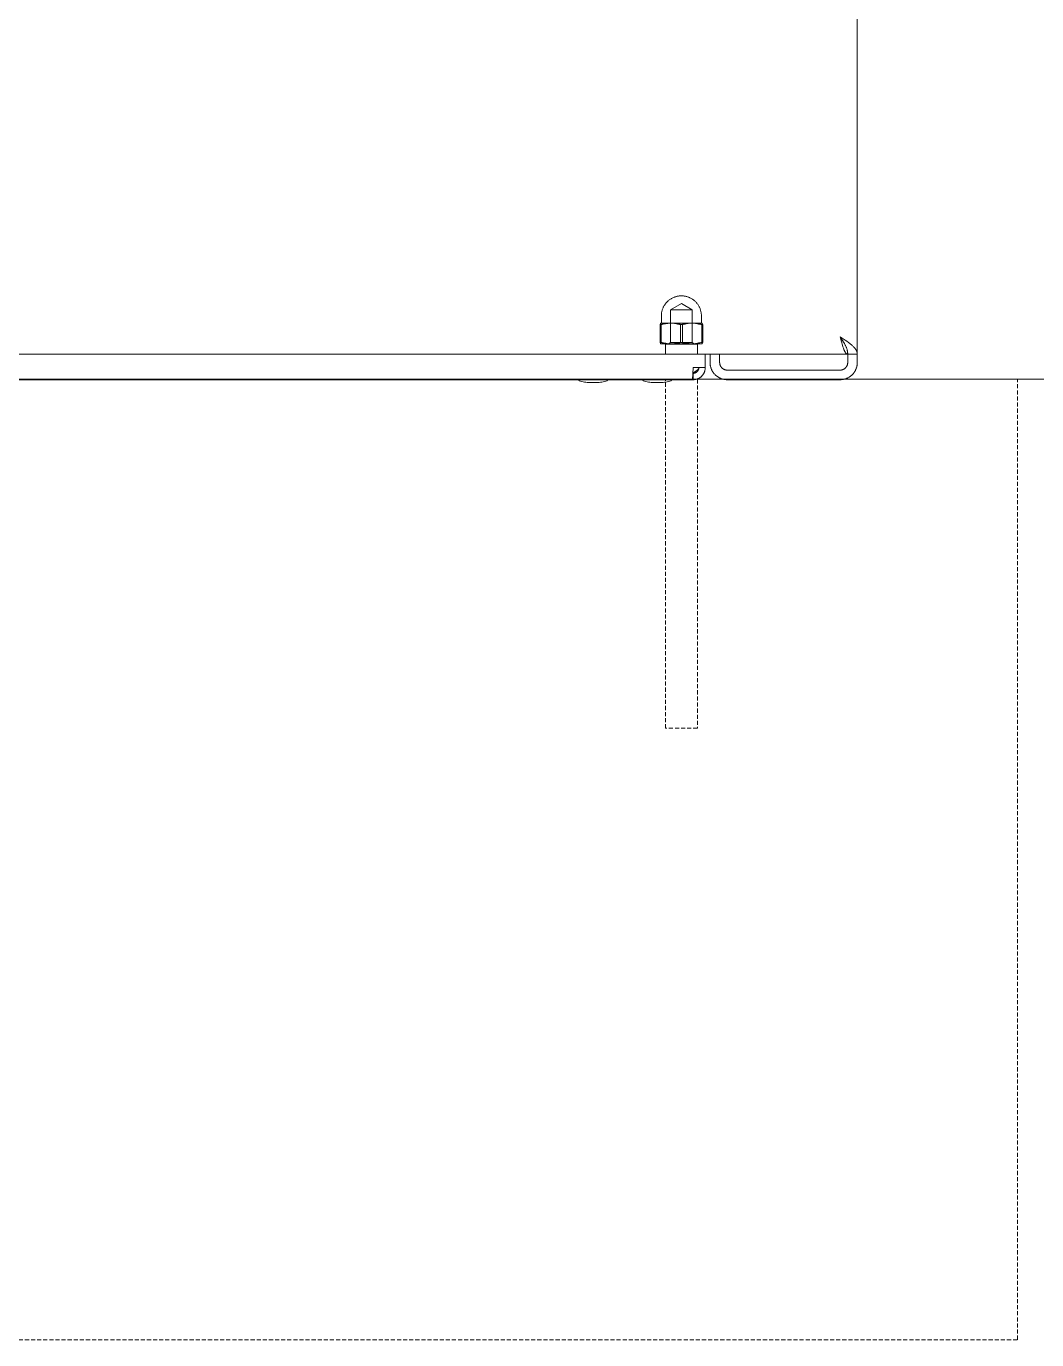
# Model space of a CAD drawing. Header units: millimetres. Extents: x 7 to 2510, y -101 to 1516.
# Drawn here: x 958.5 to 1274.1, y 695.2 to 1105.5 of the extents above; entities that cross this region are included whole.
import ezdxf

# ---------------------------------------------------------------- set-up
doc = ezdxf.new("R2010")
doc.units = ezdxf.units.MM
doc.linetypes.add('HIDDEN', pattern=[1.905, 1.27, -0.635])
doc.layers.add('ZANO_R', color=7, linetype='Continuous', lineweight=0)
doc.layers.add('ZANO_R_przerywana', color=7, linetype='HIDDEN', lineweight=0)

msp = doc.modelspace()

# ---------------------------------------------------------------- linework, layer by layer
at = {"layer": 'ZANO_R'}
for p, q in [((1218.11, 1439.66), (1218.11, 1003.1)), ((1157.35, 1017.31), (1157.43, 1017.5)), ((1157.43, 1017.5), (1157.52, 1017.7)), ((1157.52, 1017.7), (1157.61, 1017.89)), ((1157.61, 1017.89), (1157.72, 1018.08)), ((1157.72, 1018.08), (1157.82, 1018.26)), ((1157.82, 1018.26), (1157.94, 1018.44)), ((1157.94, 1018.44), (1158.06, 1018.62)), ((1158.06, 1018.62), (1158.18, 1018.79)), ((1158.18, 1018.79), (1158.32, 1018.96)), ((1158.32, 1018.96), (1158.45, 1019.12)), ((1158.45, 1019.12), (1158.6, 1019.28)), ((1158.6, 1019.28), (1158.74, 1019.43)), ((1158.74, 1019.43), (1158.9, 1019.58)), ((1158.9, 1019.58), (1159.06, 1019.73)), ((1159.06, 1019.73), (1159.22, 1019.86)), ((1159.22, 1019.86), (1159.39, 1019.99)), ((1159.39, 1019.99), (1159.56, 1020.12)), ((1159.56, 1020.12), (1159.74, 1020.24)), ((1159.74, 1020.24), (1159.92, 1020.35)), ((1159.76, 1016.86), (1163.16, 1018.91)), ((1159.92, 1020.35), (1160.1, 1020.46)), ((1160.1, 1020.46), (1160.29, 1020.56)), ((1160.29, 1020.56), (1160.48, 1020.66)), ((1160.48, 1020.66), (1160.67, 1020.75)), ((1160.67, 1020.75), (1160.87, 1020.83)), ((1160.87, 1020.83), (1161.07, 1020.9)), ((1161.07, 1020.9), (1161.27, 1020.97)), ((1161.27, 1020.97), (1161.48, 1021.03)), ((1161.48, 1021.03), (1161.68, 1021.09)), ((1161.68, 1021.09), (1161.89, 1021.13)), ((1161.89, 1021.13), (1162.1, 1021.17)), ((1162.1, 1021.17), (1162.31, 1021.21)), ((1162.31, 1021.21), (1162.52, 1021.23)), ((1162.52, 1021.23), (1162.74, 1021.25)), ((1162.74, 1021.25), (1162.95, 1021.26)), ((1162.95, 1021.26), (1163.16, 1021.26)), ((1163.16, 1021.26), (1163.38, 1021.26)), ((1163.16, 1018.91), (1166.56, 1016.86)), ((1163.38, 1021.26), (1163.59, 1021.25)), ((1163.59, 1021.25), (1163.8, 1021.23)), ((1163.8, 1021.23), (1164.02, 1021.21)), ((1164.02, 1021.21), (1164.23, 1021.17)), ((1164.23, 1021.17), (1164.44, 1021.13)), ((1164.44, 1021.13), (1164.64, 1021.09)), ((1164.64, 1021.09), (1164.85, 1021.03)), ((1164.85, 1021.03), (1165.05, 1020.97)), ((1165.05, 1020.97), (1165.26, 1020.9)), ((1165.26, 1020.9), (1165.46, 1020.83)), ((1165.46, 1020.83), (1165.65, 1020.75)), ((1165.65, 1020.75), (1165.85, 1020.66)), ((1165.85, 1020.66), (1166.04, 1020.56)), ((1166.04, 1020.56), (1166.23, 1020.46)), ((1166.23, 1020.46), (1166.41, 1020.35)), ((1166.41, 1020.35), (1166.59, 1020.24)), ((1166.59, 1020.24), (1166.77, 1020.12)), ((1166.77, 1020.12), (1166.94, 1019.99)), ((1166.94, 1019.99), (1167.11, 1019.86)), ((1167.11, 1019.86), (1167.27, 1019.73)), ((1167.27, 1019.73), (1167.43, 1019.58)), ((1167.43, 1019.58), (1167.58, 1019.43)), ((1167.58, 1019.43), (1167.73, 1019.28)), ((1167.73, 1019.28), (1167.87, 1019.12)), ((1167.87, 1019.12), (1168.01, 1018.96)), ((1168.01, 1018.96), (1168.14, 1018.79)), ((1168.14, 1018.79), (1168.27, 1018.62)), ((1168.27, 1018.62), (1168.39, 1018.44)), ((1168.39, 1018.44), (1168.5, 1018.26)), ((1168.5, 1018.26), (1168.61, 1018.08)), ((1168.61, 1018.08), (1168.71, 1017.89)), ((1168.71, 1017.89), (1168.81, 1017.7)), ((1168.81, 1017.7), (1168.9, 1017.5)), ((1168.9, 1017.5), (1168.98, 1017.31)), ((1156.91, 1015.01), (1156.92, 1015.23)), ((1156.91, 1012.88), (1156.91, 1015.01)), ((1156.92, 1015.23), (1156.93, 1015.44)), ((1156.93, 1015.44), (1156.95, 1015.65)), ((1156.95, 1015.65), (1156.97, 1015.87)), ((1156.97, 1015.87), (1157, 1016.08)), ((1157, 1016.08), (1157.04, 1016.29)), ((1157.04, 1016.29), (1157.09, 1016.49)), ((1157.09, 1016.49), (1157.15, 1016.7)), ((1157.15, 1016.7), (1157.21, 1016.91)), ((1157.21, 1016.91), (1157.27, 1017.11)), ((1157.27, 1017.11), (1157.35, 1017.31)), ((1159.76, 1016.86), (1159.76, 1016.86)), ((1159.76, 1016.86), (1159.76, 1016.86)), ((1159.76, 1016.86), (1159.76, 1016.86)), ((1159.76, 1016.86), (1159.76, 1016.86)), ((1159.76, 1016.86), (1159.77, 1016.86)), ((1159.76, 1006.71), (1159.76, 1016.86)), ((1159.77, 1016.86), (1159.79, 1016.86)), ((1159.79, 1016.86), (1159.87, 1016.86)), ((1159.87, 1016.86), (1160.21, 1016.86)), ((1160.21, 1016.86), (1161.35, 1016.86)), ((1161.35, 1016.86), (1166.56, 1016.86)), ((1166.56, 1016.86), (1166.56, 1006.71)), ((1168.98, 1017.31), (1169.05, 1017.11)), ((1169.05, 1017.11), (1169.12, 1016.91)), ((1169.12, 1016.91), (1169.18, 1016.7)), ((1169.18, 1016.7), (1169.24, 1016.49)), ((1169.24, 1016.49), (1169.28, 1016.29)), ((1169.28, 1016.29), (1169.32, 1016.08)), ((1169.32, 1016.08), (1169.36, 1015.87)), ((1169.36, 1015.87), (1169.38, 1015.65)), ((1169.38, 1015.65), (1169.4, 1015.44)), ((1169.4, 1015.44), (1169.41, 1015.23)), ((1169.41, 1015.23), (1169.41, 1015.01)), ((1169.41, 1015.01), (1169.41, 1012.88)), ((1156.52, 1012.18), (1156.66, 1012.76)), ((1156.83, 1012.29), (1156.52, 1012.18)), ((1156.52, 1006.84), (1156.52, 1012.18)), ((1156.66, 1012.76), (1156.66, 1012.76)), ((1156.66, 1012.76), (1156.66, 1012.76)), ((1156.66, 1012.76), (1156.66, 1012.76)), ((1156.66, 1012.76), (1156.67, 1012.76)), ((1156.66, 1012.76), (1156.66, 1012.76)), ((1156.67, 1012.76), (1156.67, 1012.76)), ((1156.67, 1012.76), (1156.71, 1012.76)), ((1156.67, 1012.76), (1156.82, 1012.18)), ((1156.71, 1012.76), (1156.85, 1012.76)), ((1156.8, 1012.77), (1156.8, 1012.77)), ((1156.8, 1012.77), (1156.81, 1012.77)), ((1156.81, 1012.77), (1156.81, 1012.77)), ((1156.81, 1012.77), (1156.82, 1012.77)), ((1156.82, 1012.77), (1156.82, 1012.77)), ((1156.82, 1012.77), (1156.82, 1012.77)), ((1156.82, 1012.77), (1156.83, 1012.77)), ((1156.82, 1012.18), (1157.16, 1012.3)), ((1156.82, 1012.18), (1156.82, 1006.84)), ((1156.83, 1012.77), (1156.83, 1012.77)), ((1156.83, 1012.77), (1156.84, 1012.77)), ((1157.14, 1012.38), (1156.83, 1012.29)), ((1156.84, 1012.77), (1156.85, 1012.78)), ((1156.84, 1012.77), (1156.84, 1012.77)), ((1156.84, 1012.77), (1156.84, 1012.77)), ((1156.85, 1012.78), (1156.85, 1012.78)), ((1156.85, 1012.78), (1156.85, 1012.78)), ((1156.85, 1012.78), (1156.86, 1012.78)), ((1156.85, 1012.76), (1157.43, 1012.76)), ((1156.86, 1012.78), (1156.86, 1012.79)), ((1156.86, 1012.79), (1156.87, 1012.79)), ((1156.86, 1012.78), (1156.86, 1012.78)), ((1156.87, 1012.79), (1156.88, 1012.8)), ((1156.87, 1012.79), (1156.87, 1012.79)), ((1156.87, 1012.79), (1156.87, 1012.79)), ((1156.88, 1012.8), (1156.88, 1012.81)), ((1156.88, 1012.81), (1156.89, 1012.81)), ((1156.88, 1012.8), (1156.88, 1012.8)), ((1156.88, 1012.8), (1156.88, 1012.8)), ((1156.89, 1012.81), (1156.89, 1012.82)), ((1156.89, 1012.82), (1156.89, 1012.82)), ((1156.89, 1012.82), (1156.9, 1012.82)), ((1156.89, 1012.81), (1156.89, 1012.81)), ((1156.9, 1012.83), (1156.9, 1012.84)), ((1156.9, 1012.84), (1156.91, 1012.84)), ((1156.9, 1012.82), (1156.9, 1012.83)), ((1156.9, 1012.83), (1156.9, 1012.83)), ((1156.9, 1012.83), (1156.9, 1012.83)), ((1156.91, 1012.87), (1156.91, 1012.88)), ((1156.91, 1012.88), (1156.91, 1012.88)), ((1156.91, 1012.88), (1156.91, 1012.88)), ((1156.91, 1012.86), (1156.91, 1012.87)), ((1156.91, 1012.87), (1156.91, 1012.87)), ((1156.91, 1012.85), (1156.91, 1012.86)), ((1156.91, 1012.86), (1156.91, 1012.86)), ((1156.91, 1012.86), (1156.91, 1012.86)), ((1156.91, 1012.84), (1156.91, 1012.85)), ((1156.91, 1012.85), (1156.91, 1012.85)), ((1156.91, 1012.84), (1156.91, 1012.84)), ((1157.45, 1012.47), (1157.14, 1012.38)), ((1157.16, 1012.3), (1157.51, 1012.4)), ((1157.43, 1012.76), (1159.59, 1012.76)), ((1157.76, 1012.54), (1157.45, 1012.47)), ((1157.51, 1012.4), (1157.86, 1012.48)), ((1158.08, 1012.61), (1157.76, 1012.54)), ((1157.86, 1012.48), (1158.22, 1012.56)), ((1158.4, 1012.66), (1158.08, 1012.61)), ((1158.22, 1012.56), (1158.57, 1012.63)), ((1158.72, 1012.7), (1158.4, 1012.66)), ((1158.57, 1012.63), (1158.93, 1012.68)), ((1159.04, 1012.73), (1158.72, 1012.7)), ((1158.93, 1012.68), (1159.29, 1012.72)), ((1159.37, 1012.75), (1159.04, 1012.73)), ((1159.29, 1012.72), (1159.65, 1012.75)), ((1159.69, 1012.76), (1159.37, 1012.75)), ((1159.65, 1012.75), (1160.01, 1012.76)), ((1160.02, 1012.75), (1159.69, 1012.76)), ((1159.89, 1012.76), (1159.79, 1012.76)), ((1159.81, 1012.76), (1166.07, 1012.76)), ((1159.93, 1012.76), (1160.04, 1012.76)), ((1160.34, 1012.73), (1160.02, 1012.75)), ((1160.26, 1012.76), (1160.62, 1012.75)), ((1160.66, 1012.7), (1160.34, 1012.73)), ((1160.62, 1012.75), (1160.98, 1012.72)), ((1160.98, 1012.66), (1160.66, 1012.7)), ((1160.98, 1012.72), (1161.35, 1012.68)), ((1161.3, 1012.61), (1160.98, 1012.66)), ((1161.62, 1012.54), (1161.3, 1012.61)), ((1161.35, 1012.68), (1161.7, 1012.63)), ((1161.94, 1012.47), (1161.62, 1012.54)), ((1161.7, 1012.63), (1162.06, 1012.56)), ((1162.25, 1012.38), (1161.94, 1012.47)), ((1162.06, 1012.56), (1162.42, 1012.49)), ((1162.56, 1012.29), (1162.25, 1012.38)), ((1162.42, 1012.49), (1162.77, 1012.4)), ((1162.86, 1012.18), (1162.56, 1012.29)), ((1162.77, 1012.4), (1163.12, 1012.3)), ((1163.19, 1012.29), (1162.86, 1012.18)), ((1162.86, 1012.18), (1162.86, 1006.84)), ((1163.12, 1012.3), (1163.46, 1012.18)), ((1163.51, 1012.38), (1163.19, 1012.29)), ((1163.46, 1012.18), (1163.76, 1012.29)), ((1163.46, 1006.84), (1163.46, 1012.18)), ((1163.84, 1012.47), (1163.51, 1012.38)), ((1163.76, 1012.29), (1164.06, 1012.38)), ((1164.17, 1012.54), (1163.84, 1012.47)), ((1164.06, 1012.38), (1164.36, 1012.46)), ((1164.5, 1012.61), (1164.17, 1012.54)), ((1164.36, 1012.46), (1164.66, 1012.53)), ((1164.84, 1012.66), (1164.5, 1012.61)), ((1164.66, 1012.53), (1164.97, 1012.6)), ((1165.17, 1012.7), (1164.84, 1012.66)), ((1164.97, 1012.6), (1165.28, 1012.65)), ((1165.51, 1012.73), (1165.17, 1012.7)), ((1165.28, 1012.65), (1165.59, 1012.69)), ((1165.85, 1012.75), (1165.51, 1012.73)), ((1165.59, 1012.69), (1165.9, 1012.73)), ((1166.19, 1012.76), (1165.85, 1012.75)), ((1165.9, 1012.73), (1166.21, 1012.75)), ((1166.08, 1012.76), (1165.98, 1012.76)), ((1166.53, 1012.75), (1166.19, 1012.76)), ((1166.21, 1012.75), (1166.52, 1012.76)), ((1166.31, 1012.76), (1169.65, 1012.76)), ((1166.86, 1012.73), (1166.53, 1012.75)), ((1166.74, 1012.76), (1167.05, 1012.75)), ((1167.2, 1012.7), (1166.86, 1012.73)), ((1167.05, 1012.75), (1167.36, 1012.73)), ((1167.54, 1012.66), (1167.2, 1012.7)), ((1167.36, 1012.73), (1167.68, 1012.69)), ((1167.87, 1012.61), (1167.54, 1012.66)), ((1167.68, 1012.69), (1167.99, 1012.65)), ((1168.2, 1012.54), (1167.87, 1012.61)), ((1167.99, 1012.65), (1168.3, 1012.6)), ((1168.53, 1012.47), (1168.2, 1012.54)), ((1168.3, 1012.6), (1168.6, 1012.53)), ((1168.86, 1012.38), (1168.53, 1012.47)), ((1168.6, 1012.53), (1168.91, 1012.46)), ((1169.19, 1012.29), (1168.86, 1012.38)), ((1168.91, 1012.46), (1169.21, 1012.38)), ((1169.51, 1012.18), (1169.19, 1012.29)), ((1169.21, 1012.38), (1169.51, 1012.29)), ((1169.41, 1012.88), (1169.41, 1012.88)), ((1169.41, 1012.88), (1169.41, 1012.88)), ((1169.41, 1012.88), (1169.41, 1012.87)), ((1169.41, 1012.87), (1169.42, 1012.87)), ((1169.42, 1012.87), (1169.42, 1012.86)), ((1169.42, 1012.86), (1169.42, 1012.86)), ((1169.42, 1012.86), (1169.42, 1012.86)), ((1169.42, 1012.86), (1169.42, 1012.85)), ((1169.42, 1012.85), (1169.42, 1012.85)), ((1169.42, 1012.85), (1169.42, 1012.84)), ((1169.42, 1012.84), (1169.42, 1012.84)), ((1169.42, 1012.84), (1169.42, 1012.84)), ((1169.42, 1012.84), (1169.43, 1012.83)), ((1169.43, 1012.83), (1169.43, 1012.83)), ((1169.43, 1012.83), (1169.43, 1012.82)), ((1169.43, 1012.82), (1169.43, 1012.82)), ((1169.43, 1012.82), (1169.43, 1012.82)), ((1169.43, 1012.82), (1169.44, 1012.81)), ((1169.44, 1012.81), (1169.44, 1012.81)), ((1169.44, 1012.81), (1169.44, 1012.81)), ((1169.44, 1012.81), (1169.44, 1012.8)), ((1169.44, 1012.8), (1169.45, 1012.8)), ((1169.45, 1012.8), (1169.45, 1012.8)), ((1169.45, 1012.8), (1169.45, 1012.8)), ((1169.45, 1012.8), (1169.46, 1012.79)), ((1169.46, 1012.79), (1169.46, 1012.79)), ((1169.46, 1012.79), (1169.46, 1012.79)), ((1169.46, 1012.79), (1169.47, 1012.79)), ((1169.47, 1012.79), (1169.47, 1012.78)), ((1169.47, 1012.78), (1169.47, 1012.78)), ((1169.47, 1012.78), (1169.48, 1012.78)), ((1169.48, 1012.78), (1169.48, 1012.78)), ((1169.48, 1012.78), (1169.48, 1012.77)), ((1169.48, 1012.77), (1169.49, 1012.77)), ((1169.49, 1012.77), (1169.49, 1012.77)), ((1169.49, 1012.77), (1169.5, 1012.77)), ((1169.5, 1012.77), (1169.5, 1012.77)), ((1169.5, 1012.77), (1169.5, 1012.77)), ((1169.5, 1012.77), (1169.51, 1012.77)), ((1169.51, 1012.77), (1169.51, 1012.77)), ((1169.51, 1012.77), (1169.52, 1012.77)), ((1169.66, 1012.76), (1169.51, 1012.18)), ((1169.51, 1012.29), (1169.81, 1012.18)), ((1169.51, 1006.84), (1169.51, 1012.18)), ((1169.81, 1012.18), (1169.66, 1012.76)), ((1169.81, 1006.84), (1169.81, 1012.18)), ((1156.66, 1006.27), (1156.52, 1006.84)), ((1156.83, 1006.74), (1156.52, 1006.84)), ((1156.66, 1006.26), (1156.66, 1006.27)), ((1156.66, 1006.26), (1156.66, 1006.26)), ((1156.66, 1006.26), (1156.66, 1006.26)), ((1156.66, 1006.26), (1156.66, 1006.26)), ((1156.66, 1006.26), (1156.67, 1006.26)), ((1156.82, 1006.84), (1156.67, 1006.27)), ((1156.67, 1006.26), (1156.67, 1006.26)), ((1156.67, 1006.26), (1156.7, 1006.26)), ((1156.7, 1006.26), (1156.84, 1006.26)), ((1157.19, 1006.73), (1156.82, 1006.84)), ((1157.14, 1006.64), (1156.83, 1006.74)), ((1156.84, 1006.26), (1157.42, 1006.26)), ((1157.45, 1006.56), (1157.14, 1006.64)), ((1157.57, 1006.62), (1157.19, 1006.73)), ((1157.42, 1006.26), (1159.57, 1006.26)), ((1157.76, 1006.49), (1157.45, 1006.56)), ((1157.94, 1006.53), (1157.57, 1006.62)), ((1158.08, 1006.42), (1157.76, 1006.49)), ((1158.33, 1006.45), (1157.94, 1006.53)), ((1158.4, 1006.37), (1158.08, 1006.42)), ((1168.16, 1006.19), (1158.16, 1006.19)), ((1158.16, 1006.19), (1158.16, 1006.19)), ((1158.16, 1006.19), (1158.16, 1006.19)), ((1158.16, 1003.06), (1158.16, 1006.19)), ((1158.71, 1006.38), (1158.33, 1006.45)), ((1158.72, 1006.33), (1158.4, 1006.37)), ((1159.1, 1006.33), (1158.71, 1006.38)), ((1159.04, 1006.3), (1158.72, 1006.33)), ((1159.37, 1006.27), (1159.04, 1006.3)), ((1159.48, 1006.29), (1159.1, 1006.33)), ((1159.16, 1006.29), (1159.76, 1006.71)), ((1161.03, 1006.29), (1159.16, 1006.29)), ((1159.16, 1006.26), (1159.16, 1006.29)), ((1159.69, 1006.26), (1159.37, 1006.27)), ((1159.51, 1006.29), (1159.48, 1006.29)), ((1159.76, 1006.27), (1159.49, 1006.29)), ((1159.59, 1006.27), (1159.49, 1006.27)), ((1160.02, 1006.27), (1159.69, 1006.26)), ((1161.35, 1006.71), (1159.76, 1006.71)), ((1160.04, 1006.27), (1159.76, 1006.27)), ((1159.79, 1006.26), (1166.08, 1006.26)), ((1160.34, 1006.3), (1160.02, 1006.27)), ((1160.53, 1006.27), (1160.25, 1006.27)), ((1160.66, 1006.33), (1160.34, 1006.3)), ((1160.81, 1006.29), (1160.53, 1006.27)), ((1160.98, 1006.37), (1160.66, 1006.33)), ((1161.13, 1006.32), (1160.81, 1006.29)), ((1160.88, 1006.29), (1160.81, 1006.29)), ((1161.3, 1006.42), (1160.98, 1006.37)), ((1165.52, 1006.29), (1161.03, 1006.29)), ((1161.45, 1006.36), (1161.13, 1006.32)), ((1161.62, 1006.49), (1161.3, 1006.42)), ((1166.56, 1006.71), (1161.35, 1006.71)), ((1161.77, 1006.41), (1161.45, 1006.36)), ((1161.94, 1006.56), (1161.62, 1006.49)), ((1162.09, 1006.47), (1161.77, 1006.41)), ((1162.25, 1006.64), (1161.94, 1006.56)), ((1162.4, 1006.54), (1162.09, 1006.47)), ((1162.56, 1006.74), (1162.25, 1006.64)), ((1162.71, 1006.62), (1162.4, 1006.54)), ((1162.86, 1006.84), (1162.56, 1006.74)), ((1163.02, 1006.71), (1162.71, 1006.62)), ((1163.03, 1006.71), (1162.85, 1006.66)), ((1162.86, 1006.84), (1163.19, 1006.74)), ((1163.46, 1006.84), (1163.03, 1006.71)), ((1163.19, 1006.74), (1163.51, 1006.64)), ((1163.76, 1006.74), (1163.46, 1006.84)), ((1163.51, 1006.64), (1163.84, 1006.56)), ((1164.06, 1006.65), (1163.76, 1006.74)), ((1163.84, 1006.56), (1164.17, 1006.49)), ((1164.36, 1006.57), (1164.06, 1006.65)), ((1164.17, 1006.49), (1164.5, 1006.42)), ((1164.66, 1006.5), (1164.36, 1006.57)), ((1164.5, 1006.42), (1164.84, 1006.37)), ((1164.96, 1006.43), (1164.66, 1006.5)), ((1164.84, 1006.37), (1165.17, 1006.33)), ((1165.27, 1006.38), (1164.96, 1006.43)), ((1165.17, 1006.33), (1165.51, 1006.3)), ((1165.58, 1006.34), (1165.27, 1006.38)), ((1165.51, 1006.3), (1165.85, 1006.27)), ((1167.16, 1006.29), (1165.52, 1006.29)), ((1165.89, 1006.3), (1165.58, 1006.34)), ((1165.85, 1006.27), (1166.19, 1006.26)), ((1166.2, 1006.28), (1165.89, 1006.3)), ((1166.19, 1006.26), (1166.53, 1006.27)), ((1166.51, 1006.27), (1166.2, 1006.28)), ((1166.29, 1006.26), (1169.65, 1006.26)), ((1166.53, 1006.27), (1166.86, 1006.3)), ((1166.56, 1006.71), (1167.16, 1006.29)), ((1166.61, 1007.96), (1166.61, 1007.96)), ((1167.07, 1006.28), (1166.76, 1006.27)), ((1166.86, 1006.3), (1167.2, 1006.33)), ((1167.38, 1006.3), (1167.07, 1006.28)), ((1167.16, 1006.29), (1167.16, 1006.29)), ((1167.16, 1006.29), (1167.16, 1006.29)), ((1167.16, 1006.29), (1167.16, 1006.26)), ((1167.2, 1006.33), (1167.54, 1006.37)), ((1167.69, 1006.34), (1167.38, 1006.3)), ((1167.54, 1006.37), (1167.87, 1006.42)), ((1168, 1006.38), (1167.69, 1006.34)), ((1167.87, 1006.42), (1168.2, 1006.49)), ((1168.31, 1006.43), (1168, 1006.38)), ((1168.16, 1006.19), (1168.16, 1003.06)), ((1168.2, 1006.49), (1168.53, 1006.56)), ((1168.61, 1006.5), (1168.31, 1006.43)), ((1168.53, 1006.56), (1168.86, 1006.64)), ((1168.92, 1006.57), (1168.61, 1006.5)), ((1168.86, 1006.64), (1169.19, 1006.74)), ((1169.22, 1006.65), (1168.92, 1006.57)), ((1169.19, 1006.74), (1169.51, 1006.84)), ((1169.51, 1006.74), (1169.22, 1006.65)), ((1169.51, 1006.84), (1169.66, 1006.26)), ((1169.81, 1006.84), (1169.51, 1006.74)), ((1169.66, 1006.26), (1169.81, 1006.84)), ((1212.71, 1008.46), (1214.28, 1007.45)), ((1212.71, 1008.46), (1213.41, 1007.45)), ((1213.14, 1006.89), (1212.71, 1008.46)), ((1212.71, 1008.46), (1213.82, 1006.82)), ((1213.46, 1005.82), (1213.14, 1006.89)), ((1213.41, 1007.45), (1213.65, 1007.08)), ((1213.6, 1005.39), (1213.46, 1005.82)), ((1213.75, 1004.95), (1213.6, 1005.39)), ((1213.65, 1007.08), (1213.89, 1006.71)), ((1213.89, 1006.71), (1214.07, 1006.39)), ((1214.07, 1006.39), (1214.25, 1006.08)), ((1214.25, 1006.08), (1214.33, 1005.91)), ((1214.28, 1007.45), (1214.82, 1007.08)), ((1214.33, 1005.91), (1214.41, 1005.75)), ((1214.41, 1005.75), (1214.49, 1005.59)), ((1214.49, 1005.59), (1214.57, 1005.42)), ((1214.57, 1005.42), (1214.63, 1005.28)), ((1214.63, 1005.28), (1214.69, 1005.13)), ((1214.82, 1007.08), (1215.35, 1006.71)), ((1215.35, 1006.71), (1215.79, 1006.38)), ((1215.79, 1006.38), (1216.01, 1006.21)), ((1216.01, 1006.21), (1216.22, 1006.03)), ((1216.22, 1006.03), (1216.39, 1005.88)), ((1216.39, 1005.88), (1216.56, 1005.73)), ((1216.56, 1005.73), (1216.73, 1005.58)), ((1216.73, 1005.58), (1216.89, 1005.42)), ((1216.89, 1005.42), (1217.03, 1005.28)), ((1217.03, 1005.28), (1217.17, 1005.13)), ((771.11, 1003.06), (1215, 1003.06)), ((1170.61, 1003.06), (1170.61, 998.86)), ((1172.11, 1000.46), (1172.11, 1003.06)), ((1175.11, 1003.06), (1175.11, 1000.46)), ((1213.87, 1004.62), (1213.75, 1004.95)), ((1213.94, 1004.45), (1213.87, 1004.62)), ((1214.01, 1004.29), (1213.94, 1004.45)), ((1214.07, 1004.15), (1214.01, 1004.29)), ((1214.13, 1004.01), (1214.07, 1004.15)), ((1214.2, 1003.88), (1214.13, 1004.01)), ((1214.27, 1003.75), (1214.2, 1003.88)), ((1214.33, 1003.64), (1214.27, 1003.75)), ((1214.36, 1003.59), (1214.33, 1003.64)), ((1214.4, 1003.53), (1214.36, 1003.59)), ((1214.43, 1003.49), (1214.4, 1003.53)), ((1214.46, 1003.45), (1214.43, 1003.49)), ((1214.49, 1003.4), (1214.46, 1003.45)), ((1214.52, 1003.36), (1214.49, 1003.4)), ((1214.56, 1003.32), (1214.52, 1003.36)), ((1214.59, 1003.29), (1214.56, 1003.32)), ((1214.6, 1003.27), (1214.59, 1003.29)), ((1214.62, 1003.25), (1214.6, 1003.27)), ((1214.64, 1003.24), (1214.62, 1003.25)), ((1214.65, 1003.22), (1214.64, 1003.24)), ((1214.67, 1003.21), (1214.65, 1003.22)), ((1214.68, 1003.2), (1214.67, 1003.21)), ((1214.7, 1003.19), (1214.68, 1003.2)), ((1214.69, 1005.13), (1214.75, 1004.98)), ((1214.71, 1003.18), (1214.7, 1003.19)), ((1214.72, 1003.17), (1214.71, 1003.18)), ((1214.74, 1003.16), (1214.72, 1003.17)), ((1214.75, 1003.15), (1214.74, 1003.16)), ((1214.75, 1004.98), (1214.8, 1004.83)), ((1214.77, 1003.14), (1214.75, 1003.15)), ((1214.78, 1003.13), (1214.77, 1003.14)), ((1214.8, 1003.12), (1214.78, 1003.13)), ((1214.8, 1004.83), (1214.85, 1004.67)), ((1214.82, 1003.11), (1214.8, 1003.12)), ((1214.83, 1003.1), (1214.82, 1003.11)), ((1214.85, 1003.1), (1214.83, 1003.1)), ((1214.85, 1004.67), (1214.9, 1004.52)), ((1214.86, 1003.09), (1214.85, 1003.1)), ((1214.87, 1003.09), (1214.86, 1003.09)), ((1214.86, 1003.09), (1214.86, 1003.09)), ((1214.88, 1003.08), (1214.87, 1003.09)), ((1214.89, 1003.08), (1214.88, 1003.08)), ((1214.9, 1003.08), (1214.89, 1003.08)), ((1214.9, 1004.52), (1214.94, 1004.36)), ((1214.91, 1003.07), (1214.9, 1003.08)), ((1214.93, 1003.07), (1214.91, 1003.07)), ((1214.94, 1003.07), (1214.93, 1003.07)), ((1214.94, 1004.36), (1214.98, 1004.21)), ((1214.96, 1003.07), (1214.94, 1003.07)), ((1214.96, 1003.06), (1214.96, 1003.07)), ((1214.97, 1003.06), (1214.96, 1003.06)), ((1214.98, 1003.06), (1214.97, 1003.06)), ((1214.98, 1004.21), (1215.01, 1004.07)), ((1214.99, 1003.06), (1214.98, 1003.06)), ((1214.98, 1003.06), (1214.98, 1003.06)), ((1215, 1003.06), (1214.99, 1003.06)), ((1215.01, 1003.06), (1215, 1003.06)), ((1215.01, 1004.07), (1215.04, 1003.92)), ((1215.01, 1003.06), (1215.01, 1004.06)), ((1215.01, 1003.06), (1215.11, 1003.06)), ((1215.01, 1003.06), (1215.01, 1003.06)), ((1215.04, 1003.92), (1215.06, 1003.78)), ((1215.06, 1003.78), (1215.08, 1003.64)), ((1215.08, 1003.64), (1215.09, 1003.49)), ((1215.09, 1003.49), (1215.1, 1003.35)), ((1215.1, 1003.35), (1215.11, 1003.21)), ((1215.11, 1003.21), (1215.11, 1003.06)), ((1218.11, 1003.06), (1215.11, 1003.06)), ((1215.11, 1003.06), (1215.11, 1000.46)), ((1217.17, 1005.13), (1217.3, 1004.97)), ((1217.3, 1004.97), (1217.36, 1004.9)), ((1217.36, 1004.9), (1217.42, 1004.82)), ((1217.42, 1004.82), (1217.48, 1004.74)), ((1217.48, 1004.74), (1217.53, 1004.67)), ((1217.53, 1004.67), (1217.58, 1004.6)), ((1217.58, 1004.6), (1217.63, 1004.52)), ((1217.63, 1004.52), (1217.68, 1004.44)), ((1217.68, 1004.44), (1217.73, 1004.37)), ((1217.73, 1004.37), (1217.77, 1004.29)), ((1217.77, 1004.29), (1217.82, 1004.21)), ((1217.82, 1004.21), (1217.85, 1004.14)), ((1217.85, 1004.14), (1217.88, 1004.07)), ((1217.88, 1004.07), (1217.91, 1004)), ((1217.91, 1004), (1217.94, 1003.93)), ((1217.94, 1003.93), (1217.97, 1003.86)), ((1217.97, 1003.86), (1217.99, 1003.78)), ((1217.99, 1003.78), (1218.02, 1003.71)), ((1218.02, 1003.71), (1218.04, 1003.63)), ((1218.04, 1003.63), (1218.06, 1003.56)), ((1218.06, 1003.56), (1218.07, 1003.49)), ((1218.07, 1003.49), (1218.08, 1003.42)), ((1218.08, 1003.42), (1218.09, 1003.35)), ((1218.09, 1003.35), (1218.1, 1003.28)), ((1218.1, 1003.28), (1218.11, 1003.21)), ((1218.11, 1003.21), (1218.11, 1003.13)), ((1218.11, 1003.13), (1218.11, 1003.06)), ((1218.11, 1000.46), (1218.11, 1003.06)), ((1166.67, 995.06), (1166.81, 998.86)), ((1166.67, 997.06), (1166.77, 997.06)), ((1166.77, 997.2), (1166.81, 997.2)), ((1166.77, 997.06), (1166.81, 997.06)), ((1170.61, 998.86), (1166.81, 998.86)), ((1166.81, 997.2), (1167.49, 997.61)), ((1168.05, 997.55), (1166.81, 997.2)), ((1166.81, 997.06), (1166.87, 997.06)), ((1166.81, 995.06), (1166.81, 997.06)), ((1166.87, 997.06), (1166.94, 997.06)), ((1166.94, 997.06), (1167, 997.07)), ((1167, 997.07), (1167.06, 997.08)), ((1167.06, 997.08), (1167.12, 997.09)), ((1167.12, 997.09), (1167.18, 997.1)), ((1167.18, 997.1), (1167.24, 997.11)), ((1167.24, 997.11), (1167.3, 997.13)), ((1167.3, 997.13), (1167.36, 997.15)), ((1167.36, 997.15), (1167.42, 997.16)), ((1167.42, 997.16), (1167.47, 997.19)), ((1167.47, 997.19), (1167.53, 997.21)), ((1167.49, 997.61), (1167.66, 997.72)), ((1167.53, 997.21), (1167.59, 997.24)), ((1167.59, 997.24), (1167.64, 997.26)), ((1167.64, 997.26), (1167.7, 997.29)), ((1167.66, 997.72), (1167.81, 997.82)), ((1167.7, 997.29), (1167.75, 997.32)), ((1167.75, 997.32), (1167.8, 997.36)), ((1167.8, 997.36), (1167.85, 997.39)), ((1167.81, 997.82), (1167.88, 997.87)), ((1167.85, 997.39), (1167.9, 997.43)), ((1167.88, 997.87), (1167.96, 997.93)), ((1167.9, 997.43), (1167.95, 997.46)), ((1167.95, 997.46), (1168, 997.5)), ((1167.96, 997.93), (1168.01, 997.97)), ((1168, 997.5), (1168.04, 997.55)), ((1168.01, 997.97), (1168.07, 998.02)), ((1168.04, 997.55), (1168.09, 997.59)), ((1168.07, 998.02), (1168.13, 998.07)), ((1168.09, 997.59), (1168.13, 997.63)), ((1168.13, 998.07), (1168.18, 998.11)), ((1168.13, 997.63), (1168.17, 997.68)), ((1168.17, 997.68), (1168.21, 997.72)), ((1168.18, 998.11), (1168.23, 998.16)), ((1168.21, 997.72), (1168.25, 997.77)), ((1168.23, 998.16), (1168.28, 998.2)), ((1168.25, 997.77), (1168.28, 997.82)), ((1168.28, 998.2), (1168.32, 998.25)), ((1168.28, 997.82), (1168.32, 997.87)), ((1168.32, 998.25), (1168.34, 998.28)), ((1168.32, 997.87), (1168.35, 997.93)), ((1168.34, 998.28), (1168.37, 998.3)), ((1168.35, 997.93), (1168.38, 997.98)), ((1168.37, 998.3), (1168.4, 998.34)), ((1168.38, 997.98), (1168.41, 998.03)), ((1168.4, 998.34), (1168.42, 998.36)), ((1168.41, 998.03), (1168.44, 998.09)), ((1168.42, 998.36), (1168.43, 998.39)), ((1168.43, 998.39), (1168.45, 998.41)), ((1168.44, 998.09), (1168.46, 998.14)), ((1168.45, 998.41), (1168.47, 998.43)), ((1168.46, 998.14), (1168.49, 998.2)), ((1168.47, 998.43), (1168.48, 998.45)), ((1168.48, 998.45), (1168.5, 998.48)), ((1168.49, 998.2), (1168.51, 998.26)), ((1168.5, 998.48), (1168.51, 998.5)), ((1168.51, 998.5), (1168.52, 998.52)), ((1168.51, 998.26), (1168.53, 998.32)), ((1168.52, 998.52), (1168.53, 998.54)), ((1168.53, 998.54), (1168.54, 998.56)), ((1168.53, 998.32), (1168.55, 998.38)), ((1168.54, 998.56), (1168.55, 998.59)), ((1168.55, 998.59), (1168.56, 998.61)), ((1168.55, 998.38), (1168.56, 998.43)), ((1168.56, 998.61), (1168.57, 998.63)), ((1168.56, 998.43), (1168.58, 998.49)), ((1168.57, 998.63), (1168.58, 998.65)), ((1168.58, 998.65), (1168.59, 998.68)), ((1168.58, 998.49), (1168.59, 998.55)), ((1168.59, 998.7), (1168.6, 998.72)), ((1168.59, 998.68), (1168.59, 998.7)), ((1168.59, 998.55), (1168.6, 998.62)), ((1168.6, 998.75), (1168.61, 998.77)), ((1168.6, 998.74), (1168.6, 998.75)), ((1168.6, 998.72), (1168.6, 998.74)), ((1168.6, 998.68), (1168.61, 998.74)), ((1168.6, 998.62), (1168.6, 998.68)), ((1168.61, 998.8), (1168.61, 998.86)), ((1168.61, 998.82), (1168.61, 998.83)), ((1168.61, 998.81), (1168.61, 998.82)), ((1168.61, 998.8), (1168.61, 998.81)), ((1168.61, 998.79), (1168.61, 998.8)), ((1168.61, 998.74), (1168.61, 998.8)), ((1168.61, 998.78), (1168.61, 998.79)), ((1168.61, 998.77), (1168.61, 998.78)), ((1170.13, 997), (1170.06, 996.89)), ((1170.19, 997.11), (1170.13, 997)), ((1170.24, 997.23), (1170.19, 997.11)), ((1170.3, 997.35), (1170.24, 997.23)), ((1170.35, 997.47), (1170.3, 997.35)), ((1170.39, 997.59), (1170.35, 997.47)), ((1170.44, 997.71), (1170.39, 997.59)), ((1170.47, 997.84), (1170.44, 997.71)), ((1170.51, 997.96), (1170.47, 997.84)), ((1170.53, 998.09), (1170.51, 997.96)), ((1170.56, 998.22), (1170.53, 998.09)), ((1170.58, 998.34), (1170.56, 998.22)), ((1170.59, 998.47), (1170.58, 998.34)), ((1170.6, 998.6), (1170.59, 998.47)), ((1170.61, 998.73), (1170.6, 998.6)), ((1170.61, 998.86), (1170.61, 998.73)), ((1172.12, 1000.28), (1172.11, 1000.46)), ((1172.13, 1000.09), (1172.12, 1000.28)), ((1172.14, 999.91), (1172.13, 1000.09)), ((1172.16, 999.73), (1172.14, 999.91)), ((1172.19, 999.54), (1172.16, 999.73)), ((1172.23, 999.36), (1172.19, 999.54)), ((1172.27, 999.18), (1172.23, 999.36)), ((1172.31, 999), (1172.27, 999.18)), ((1172.37, 998.83), (1172.31, 999)), ((1172.43, 998.65), (1172.37, 998.83)), ((1172.49, 998.48), (1172.43, 998.65)), ((1172.56, 998.31), (1172.49, 998.48)), ((1172.64, 998.14), (1172.56, 998.31)), ((1172.72, 997.98), (1172.64, 998.14)), ((1172.81, 997.81), (1172.72, 997.98)), ((1172.9, 997.66), (1172.81, 997.81)), ((1173, 997.5), (1172.9, 997.66)), ((1173.1, 997.35), (1173, 997.5)), ((1173.21, 997.2), (1173.1, 997.35)), ((1173.32, 997.05), (1173.21, 997.2)), ((1173.44, 996.91), (1173.32, 997.05)), ((1175.11, 1000.46), (1175.11, 1000.38)), ((1175.11, 1000.38), (1175.12, 1000.3)), ((1175.12, 1000.3), (1175.13, 1000.22)), ((1175.13, 1000.22), (1175.14, 1000.13)), ((1175.14, 1000.13), (1175.15, 1000.05)), ((1175.15, 1000.05), (1175.16, 999.97)), ((1175.16, 999.97), (1175.18, 999.89)), ((1175.18, 999.89), (1175.2, 999.81)), ((1175.2, 999.81), (1175.23, 999.73)), ((1175.23, 999.73), (1175.25, 999.66)), ((1175.25, 999.66), (1175.28, 999.58)), ((1175.28, 999.58), (1175.31, 999.5)), ((1175.31, 999.5), (1175.35, 999.43)), ((1175.35, 999.43), (1175.38, 999.36)), ((1175.38, 999.36), (1175.42, 999.28)), ((1175.42, 999.28), (1175.46, 999.21)), ((1175.46, 999.21), (1175.51, 999.14)), ((1175.51, 999.14), (1175.55, 999.08)), ((1175.55, 999.08), (1175.6, 999.01)), ((1175.6, 999.01), (1175.65, 998.95)), ((1175.65, 998.95), (1175.7, 998.88)), ((1175.7, 998.88), (1175.76, 998.82)), ((1175.76, 998.82), (1175.82, 998.76)), ((1175.82, 998.76), (1175.88, 998.71)), ((1175.88, 998.71), (1175.94, 998.65)), ((1175.94, 998.65), (1176, 998.6)), ((1176, 998.6), (1176.06, 998.55)), ((1176.06, 998.55), (1176.13, 998.5)), ((1176.13, 998.5), (1176.2, 998.45)), ((1176.2, 998.45), (1176.27, 998.41)), ((1176.27, 998.41), (1176.34, 998.37)), ((1176.34, 998.37), (1176.41, 998.33)), ((1176.41, 998.33), (1176.48, 998.29)), ((1176.48, 998.29), (1176.56, 998.26)), ((1176.56, 998.26), (1176.63, 998.23)), ((1176.63, 998.23), (1176.71, 998.2)), ((1176.71, 998.2), (1176.79, 998.17)), ((1176.79, 998.17), (1176.87, 998.15)), ((1176.87, 998.15), (1176.95, 998.13)), ((1176.95, 998.13), (1177.02, 998.11)), ((1177.02, 998.11), (1177.11, 998.1)), ((1177.11, 998.1), (1177.19, 998.08)), ((1177.19, 998.08), (1177.27, 998.07)), ((1177.27, 998.07), (1177.35, 998.07)), ((1177.35, 998.07), (1177.43, 998.06)), ((1177.43, 998.06), (1177.51, 998.06)), ((1177.51, 998.06), (1212.71, 998.06)), ((1212.71, 998.06), (1212.8, 998.06)), ((1212.8, 998.06), (1212.88, 998.07)), ((1212.88, 998.07), (1212.96, 998.07)), ((1212.96, 998.07), (1213.04, 998.08)), ((1213.04, 998.08), (1213.12, 998.1)), ((1213.12, 998.1), (1213.2, 998.11)), ((1213.2, 998.11), (1213.28, 998.13)), ((1213.28, 998.13), (1213.36, 998.15)), ((1213.36, 998.15), (1213.44, 998.17)), ((1213.44, 998.17), (1213.52, 998.2)), ((1213.52, 998.2), (1213.59, 998.23)), ((1213.59, 998.23), (1213.67, 998.26)), ((1213.67, 998.26), (1213.74, 998.29)), ((1213.74, 998.29), (1213.82, 998.33)), ((1213.82, 998.33), (1213.89, 998.37)), ((1213.89, 998.37), (1213.96, 998.41)), ((1213.96, 998.41), (1214.03, 998.45)), ((1214.03, 998.45), (1214.1, 998.5)), ((1214.1, 998.5), (1214.16, 998.55)), ((1214.16, 998.55), (1214.23, 998.6)), ((1214.23, 998.6), (1214.29, 998.65)), ((1214.29, 998.65), (1214.35, 998.71)), ((1214.35, 998.71), (1214.41, 998.76)), ((1214.41, 998.76), (1214.47, 998.82)), ((1214.47, 998.82), (1214.52, 998.88)), ((1214.52, 998.88), (1214.57, 998.95)), ((1214.57, 998.95), (1214.63, 999.01)), ((1214.63, 999.01), (1214.67, 999.08)), ((1214.67, 999.08), (1214.72, 999.14)), ((1214.72, 999.14), (1214.76, 999.21)), ((1214.76, 999.21), (1214.81, 999.28)), ((1214.81, 999.28), (1214.84, 999.36)), ((1214.84, 999.36), (1214.88, 999.43)), ((1214.88, 999.43), (1214.91, 999.5)), ((1214.91, 999.5), (1214.95, 999.58)), ((1214.95, 999.58), (1214.97, 999.66)), ((1214.97, 999.66), (1215, 999.73)), ((1215, 999.73), (1215.02, 999.81)), ((1215.02, 999.81), (1215.05, 999.89)), ((1215.05, 999.89), (1215.06, 999.97)), ((1215.06, 999.97), (1215.08, 1000.05)), ((1215.08, 1000.05), (1215.09, 1000.13)), ((1215.09, 1000.13), (1215.1, 1000.22)), ((1215.1, 1000.22), (1215.11, 1000.3)), ((1215.11, 1000.38), (1215.11, 1000.46)), ((1215.11, 1000.3), (1215.11, 1000.38)), ((1216.9, 997.05), (1216.78, 996.91)), ((1217.02, 997.2), (1216.9, 997.05)), ((1217.12, 997.35), (1217.02, 997.2)), ((1217.23, 997.5), (1217.12, 997.35)), ((1217.33, 997.66), (1217.23, 997.5)), ((1217.42, 997.81), (1217.33, 997.66)), ((1217.51, 997.98), (1217.42, 997.81)), ((1217.59, 998.14), (1217.51, 997.98)), ((1217.67, 998.31), (1217.59, 998.14)), ((1217.74, 998.48), (1217.67, 998.31)), ((1217.8, 998.65), (1217.74, 998.48)), ((1217.86, 998.83), (1217.8, 998.65)), ((1217.91, 999), (1217.86, 998.83)), ((1217.96, 999.18), (1217.91, 999)), ((1218, 999.36), (1217.96, 999.18)), ((1218.03, 999.54), (1218, 999.36)), ((1218.06, 999.73), (1218.03, 999.54)), ((1218.08, 999.91), (1218.06, 999.73)), ((1218.1, 1000.09), (1218.08, 999.91)), ((1218.11, 1000.28), (1218.1, 1000.09)), ((1218.11, 1000.46), (1218.11, 1000.28)), ((718.11, 995.21), (1268.11, 995.21)), ((819.55, 995.06), (1166.67, 995.06)), ((1131.11, 994.96), (1131.11, 995.06)), ((1131.11, 994.95), (1131.11, 994.96)), ((1131.11, 994.94), (1131.11, 994.95)), ((1131.11, 994.95), (1131.11, 994.95)), ((1131.12, 994.93), (1131.11, 994.94)), ((1131.12, 994.92), (1131.12, 994.93)), ((1131.12, 994.93), (1131.12, 994.93)), ((1131.12, 994.91), (1131.12, 994.92)), ((1131.12, 994.9), (1131.12, 994.91)), ((1131.12, 994.91), (1131.12, 994.91)), ((1131.13, 994.89), (1131.12, 994.9)), ((1131.13, 994.88), (1131.13, 994.89)), ((1131.13, 994.89), (1131.13, 994.89)), ((1131.13, 994.87), (1131.13, 994.88)), ((1131.14, 994.87), (1131.13, 994.87)), ((1131.14, 994.86), (1131.14, 994.87)), ((1131.15, 994.85), (1131.14, 994.86)), ((1131.14, 994.86), (1131.14, 994.86)), ((1131.15, 994.84), (1131.15, 994.85)), ((1131.16, 994.84), (1131.15, 994.84)), ((1131.16, 994.83), (1131.16, 994.84)), ((1131.17, 994.82), (1131.16, 994.83)), ((1131.16, 994.83), (1131.16, 994.83)), ((1131.18, 994.81), (1131.17, 994.82)), ((1131.17, 994.82), (1131.17, 994.82)), ((1131.19, 994.8), (1131.18, 994.81)), ((1131.18, 994.81), (1131.18, 994.81)), ((1131.2, 994.8), (1131.19, 994.8)), ((1131.19, 994.8), (1131.19, 994.8)), ((1131.21, 994.79), (1131.2, 994.8)), ((1131.22, 994.78), (1131.21, 994.79)), ((1131.21, 994.79), (1131.21, 994.79)), ((1131.23, 994.78), (1131.22, 994.78)), ((1131.22, 994.78), (1131.22, 994.78)), ((1131.24, 994.78), (1131.23, 994.78)), ((1131.24, 994.77), (1131.24, 994.78)), ((1131.25, 994.77), (1131.24, 994.77)), ((1131.65, 994.64), (1131.25, 994.77)), ((1132.06, 994.53), (1131.65, 994.64)), ((1132.47, 994.42), (1132.06, 994.53)), ((1132.89, 994.33), (1132.47, 994.42)), ((1133.31, 994.26), (1132.89, 994.33)), ((1133.73, 994.19), (1133.31, 994.26)), ((1133.76, 994.19), (1133.73, 994.19)), ((1133.79, 994.18), (1133.76, 994.19)), ((1133.83, 994.18), (1133.79, 994.18)), ((1133.86, 994.18), (1133.83, 994.18)), ((1133.86, 994.18), (1135.61, 994.18)), ((1135.61, 994.18), (1137.36, 994.18)), ((1137.36, 994.18), (1137.4, 994.18)), ((1137.4, 994.18), (1137.43, 994.18)), ((1137.43, 994.18), (1137.47, 994.19)), ((1137.47, 994.19), (1137.5, 994.19)), ((1137.5, 994.19), (1137.92, 994.26)), ((1137.92, 994.26), (1138.34, 994.33)), ((1138.34, 994.33), (1138.75, 994.42)), ((1138.75, 994.42), (1139.16, 994.53)), ((1139.16, 994.53), (1139.57, 994.64)), ((1139.57, 994.64), (1139.98, 994.77)), ((1139.98, 994.77), (1139.99, 994.78)), ((1139.98, 994.77), (1139.98, 994.77)), ((1139.99, 994.78), (1140, 994.78)), ((1140, 994.78), (1140, 994.78)), ((1140, 994.78), (1140.01, 994.78)), ((1140.01, 994.78), (1140.01, 994.79)), ((1140.01, 994.79), (1140.02, 994.79)), ((1140.02, 994.79), (1140.03, 994.8)), ((1140.03, 994.8), (1140.03, 994.8)), ((1140.03, 994.8), (1140.04, 994.8)), ((1140.04, 994.8), (1140.04, 994.81)), ((1140.04, 994.81), (1140.05, 994.81)), ((1140.05, 994.81), (1140.05, 994.82)), ((1140.05, 994.82), (1140.06, 994.82)), ((1140.06, 994.82), (1140.06, 994.83)), ((1140.06, 994.83), (1140.07, 994.83)), ((1140.07, 994.83), (1140.07, 994.84)), ((1140.07, 994.84), (1140.08, 994.84)), ((1140.08, 994.85), (1140.08, 994.86)), ((1140.08, 994.86), (1140.09, 994.86)), ((1140.08, 994.84), (1140.08, 994.85)), ((1140.09, 994.87), (1140.1, 994.88)), ((1140.09, 994.86), (1140.09, 994.87)), ((1140.09, 994.87), (1140.09, 994.87)), ((1140.1, 994.9), (1140.11, 994.91)), ((1140.1, 994.89), (1140.1, 994.9)), ((1140.1, 994.88), (1140.1, 994.89)), ((1140.1, 994.89), (1140.1, 994.89)), ((1140.11, 994.96), (1140.11, 995.06)), ((1140.11, 994.95), (1140.11, 994.96)), ((1140.11, 994.94), (1140.11, 994.95)), ((1140.11, 994.95), (1140.11, 994.95)), ((1140.11, 994.93), (1140.11, 994.94)), ((1140.11, 994.92), (1140.11, 994.93)), ((1140.11, 994.93), (1140.11, 994.93)), ((1140.11, 994.91), (1140.11, 994.92)), ((1140.11, 994.91), (1140.11, 994.91)), ((1151.11, 994.96), (1151.11, 995.06)), ((1151.11, 994.95), (1151.11, 994.96)), ((1151.11, 994.94), (1151.11, 994.95)), ((1151.11, 994.95), (1151.11, 994.95)), ((1151.12, 994.93), (1151.11, 994.94)), ((1151.12, 994.92), (1151.12, 994.93)), ((1151.12, 994.93), (1151.12, 994.93)), ((1151.12, 994.91), (1151.12, 994.92)), ((1151.12, 994.9), (1151.12, 994.91)), ((1151.12, 994.91), (1151.12, 994.91)), ((1151.13, 994.89), (1151.12, 994.9)), ((1151.13, 994.88), (1151.13, 994.89)), ((1151.13, 994.89), (1151.13, 994.89)), ((1151.13, 994.87), (1151.13, 994.88)), ((1151.14, 994.87), (1151.13, 994.87)), ((1151.14, 994.86), (1151.14, 994.87)), ((1151.15, 994.85), (1151.14, 994.86)), ((1151.14, 994.86), (1151.14, 994.86)), ((1151.15, 994.84), (1151.15, 994.85)), ((1151.16, 994.84), (1151.15, 994.84)), ((1151.16, 994.83), (1151.16, 994.84)), ((1151.17, 994.82), (1151.16, 994.83)), ((1151.16, 994.83), (1151.16, 994.83)), ((1151.18, 994.81), (1151.17, 994.82)), ((1151.17, 994.82), (1151.17, 994.82)), ((1151.19, 994.8), (1151.18, 994.81)), ((1151.18, 994.81), (1151.18, 994.81)), ((1151.2, 994.8), (1151.19, 994.8)), ((1151.19, 994.8), (1151.19, 994.8)), ((1151.21, 994.79), (1151.2, 994.8)), ((1151.22, 994.78), (1151.21, 994.79)), ((1151.21, 994.79), (1151.21, 994.79)), ((1151.23, 994.78), (1151.22, 994.78)), ((1151.22, 994.78), (1151.22, 994.78)), ((1151.24, 994.78), (1151.23, 994.78)), ((1151.24, 994.77), (1151.24, 994.78)), ((1151.25, 994.77), (1151.24, 994.77)), ((1151.65, 994.64), (1151.25, 994.77)), ((1152.06, 994.53), (1151.65, 994.64)), ((1152.47, 994.42), (1152.06, 994.53)), ((1152.89, 994.33), (1152.47, 994.42)), ((1153.31, 994.26), (1152.89, 994.33)), ((1153.73, 994.19), (1153.31, 994.26)), ((1153.76, 994.19), (1153.73, 994.19)), ((1153.79, 994.18), (1153.76, 994.19)), ((1153.83, 994.18), (1153.79, 994.18)), ((1153.86, 994.18), (1153.83, 994.18)), ((1153.86, 994.18), (1155.61, 994.18)), ((1155.61, 994.18), (1157.36, 994.18)), ((1157.36, 994.18), (1157.4, 994.18)), ((1157.4, 994.18), (1157.43, 994.18)), ((1157.43, 994.18), (1157.47, 994.19)), ((1157.47, 994.19), (1157.5, 994.19)), ((1157.5, 994.19), (1157.92, 994.26)), ((1157.92, 994.26), (1158.34, 994.33)), ((1158.34, 994.33), (1158.75, 994.42)), ((1158.75, 994.42), (1159.16, 994.53)), ((1159.16, 994.53), (1159.57, 994.64)), ((1159.57, 994.64), (1159.98, 994.77)), ((1159.98, 994.77), (1159.99, 994.78)), ((1159.98, 994.77), (1159.98, 994.77)), ((1159.99, 994.78), (1160, 994.78)), ((1160, 994.78), (1160, 994.78)), ((1160, 994.78), (1160.01, 994.78)), ((1160.01, 994.78), (1160.01, 994.79)), ((1160.01, 994.79), (1160.02, 994.79)), ((1160.02, 994.79), (1160.03, 994.8)), ((1160.03, 994.8), (1160.03, 994.8)), ((1160.03, 994.8), (1160.04, 994.8)), ((1160.04, 994.8), (1160.04, 994.81)), ((1160.04, 994.81), (1160.05, 994.81)), ((1160.05, 994.81), (1160.05, 994.82)), ((1160.05, 994.82), (1160.06, 994.82)), ((1160.06, 994.82), (1160.06, 994.83)), ((1160.06, 994.83), (1160.07, 994.83)), ((1160.07, 994.83), (1160.07, 994.84)), ((1160.07, 994.84), (1160.08, 994.84)), ((1160.08, 994.85), (1160.08, 994.86)), ((1160.08, 994.86), (1160.09, 994.86)), ((1160.08, 994.84), (1160.08, 994.85)), ((1160.09, 994.87), (1160.1, 994.88)), ((1160.09, 994.86), (1160.09, 994.87)), ((1160.09, 994.87), (1160.09, 994.87)), ((1160.1, 994.9), (1160.11, 994.91)), ((1160.1, 994.89), (1160.1, 994.9)), ((1160.1, 994.88), (1160.1, 994.89)), ((1160.1, 994.89), (1160.1, 994.89)), ((1160.11, 994.96), (1160.11, 995.06)), ((1160.11, 994.95), (1160.11, 994.96)), ((1160.11, 994.94), (1160.11, 994.95)), ((1160.11, 994.95), (1160.11, 994.95)), ((1160.11, 994.93), (1160.11, 994.94)), ((1160.11, 994.92), (1160.11, 994.93)), ((1160.11, 994.93), (1160.11, 994.93)), ((1160.11, 994.91), (1160.11, 994.92)), ((1160.11, 994.91), (1160.11, 994.91)), ((1166.67, 995.06), (1166.81, 995.06)), ((1166.94, 995.06), (1166.81, 995.06)), ((1167.07, 995.07), (1166.94, 995.06)), ((1167.2, 995.08), (1167.07, 995.07)), ((1167.33, 995.1), (1167.2, 995.08)), ((1167.46, 995.12), (1167.33, 995.1)), ((1167.59, 995.14), (1167.46, 995.12)), ((1167.71, 995.17), (1167.59, 995.14)), ((1167.84, 995.2), (1167.71, 995.17)), ((1167.96, 995.24), (1167.84, 995.2)), ((1168.09, 995.28), (1167.96, 995.24)), ((1168.21, 995.33), (1168.09, 995.28)), ((1168.33, 995.38), (1168.21, 995.33)), ((1168.45, 995.43), (1168.33, 995.38)), ((1168.56, 995.49), (1168.45, 995.43)), ((1168.68, 995.55), (1168.56, 995.49)), ((1168.79, 995.61), (1168.68, 995.55)), ((1168.9, 995.68), (1168.79, 995.61)), ((1169, 995.76), (1168.9, 995.68)), ((1169.11, 995.83), (1169, 995.76)), ((1169.21, 995.91), (1169.11, 995.83)), ((1169.31, 996), (1169.21, 995.91)), ((1169.41, 996.08), (1169.31, 996)), ((1169.5, 996.17), (1169.41, 996.08)), ((1169.59, 996.27), (1169.5, 996.17)), ((1169.68, 996.36), (1169.59, 996.27)), ((1169.76, 996.46), (1169.68, 996.36)), ((1169.84, 996.56), (1169.76, 996.46)), ((1169.92, 996.67), (1169.84, 996.56)), ((1169.99, 996.78), (1169.92, 996.67)), ((1170.06, 996.89), (1169.99, 996.78)), ((1173.57, 996.77), (1173.44, 996.91)), ((1173.69, 996.64), (1173.57, 996.77)), ((1173.83, 996.51), (1173.69, 996.64)), ((1173.96, 996.39), (1173.83, 996.51)), ((1174.11, 996.27), (1173.96, 996.39)), ((1174.25, 996.16), (1174.11, 996.27)), ((1174.4, 996.05), (1174.25, 996.16)), ((1174.55, 995.95), (1174.4, 996.05)), ((1174.71, 995.85), (1174.55, 995.95)), ((1174.87, 995.75), (1174.71, 995.85)), ((1175.03, 995.67), (1174.87, 995.75)), ((1175.19, 995.58), (1175.03, 995.67)), ((1175.36, 995.51), (1175.19, 995.58)), ((1175.53, 995.44), (1175.36, 995.51)), ((1175.7, 995.37), (1175.53, 995.44)), ((1175.88, 995.31), (1175.7, 995.37)), ((1176.06, 995.26), (1175.88, 995.31)), ((1176.23, 995.21), (1176.06, 995.26)), ((1176.41, 995.17), (1176.23, 995.21)), ((1176.6, 995.14), (1176.41, 995.17)), ((1176.78, 995.11), (1176.6, 995.14)), ((1176.96, 995.09), (1176.78, 995.11)), ((1177.14, 995.07), (1176.96, 995.09)), ((1177.33, 995.06), (1177.14, 995.07)), ((1177.51, 995.06), (1177.33, 995.06)), ((1212.71, 995.06), (1177.51, 995.06)), ((1212.9, 995.06), (1212.71, 995.06)), ((1213.08, 995.07), (1212.9, 995.06)), ((1213.27, 995.09), (1213.08, 995.07)), ((1213.45, 995.11), (1213.27, 995.09)), ((1213.63, 995.14), (1213.45, 995.11)), ((1213.81, 995.17), (1213.63, 995.14)), ((1213.99, 995.21), (1213.81, 995.17)), ((1214.17, 995.26), (1213.99, 995.21)), ((1214.35, 995.31), (1214.17, 995.26)), ((1214.52, 995.37), (1214.35, 995.31)), ((1214.69, 995.44), (1214.52, 995.37)), ((1214.86, 995.51), (1214.69, 995.44)), ((1215.03, 995.58), (1214.86, 995.51)), ((1215.2, 995.67), (1215.03, 995.58)), ((1215.36, 995.75), (1215.2, 995.67)), ((1215.52, 995.85), (1215.36, 995.75)), ((1215.67, 995.95), (1215.52, 995.85)), ((1215.83, 996.05), (1215.67, 995.95)), ((1215.98, 996.16), (1215.83, 996.05)), ((1216.12, 996.27), (1215.98, 996.16)), ((1216.26, 996.39), (1216.12, 996.27)), ((1216.4, 996.51), (1216.26, 996.39)), ((1216.53, 996.64), (1216.4, 996.51)), ((1216.66, 996.77), (1216.53, 996.64)), ((1216.78, 996.91), (1216.66, 996.77))]:
    msp.add_line(p, q, dxfattribs=at)
msp.add_lwpolyline([(12.56, 995.21), (1598.79, 995.21)], dxfattribs=at)
at = {"layer": 'ZANO_R_przerywana'}
for p, q in [((1158.16, 886.19), (1158.16, 995.21)), ((1168.16, 995.21), (1168.16, 886.19)), ((1268.11, 695.21), (1268.11, 995.21)), ((1168.16, 886.19), (1158.16, 886.19)), ((1158.16, 886.19), (1158.16, 886.19)), ((1158.16, 886.19), (1158.16, 886.19)), ((718.11, 695.21), (1268.11, 695.21))]:
    msp.add_line(p, q, dxfattribs=at)

doc.saveas('drawing.dxf')
